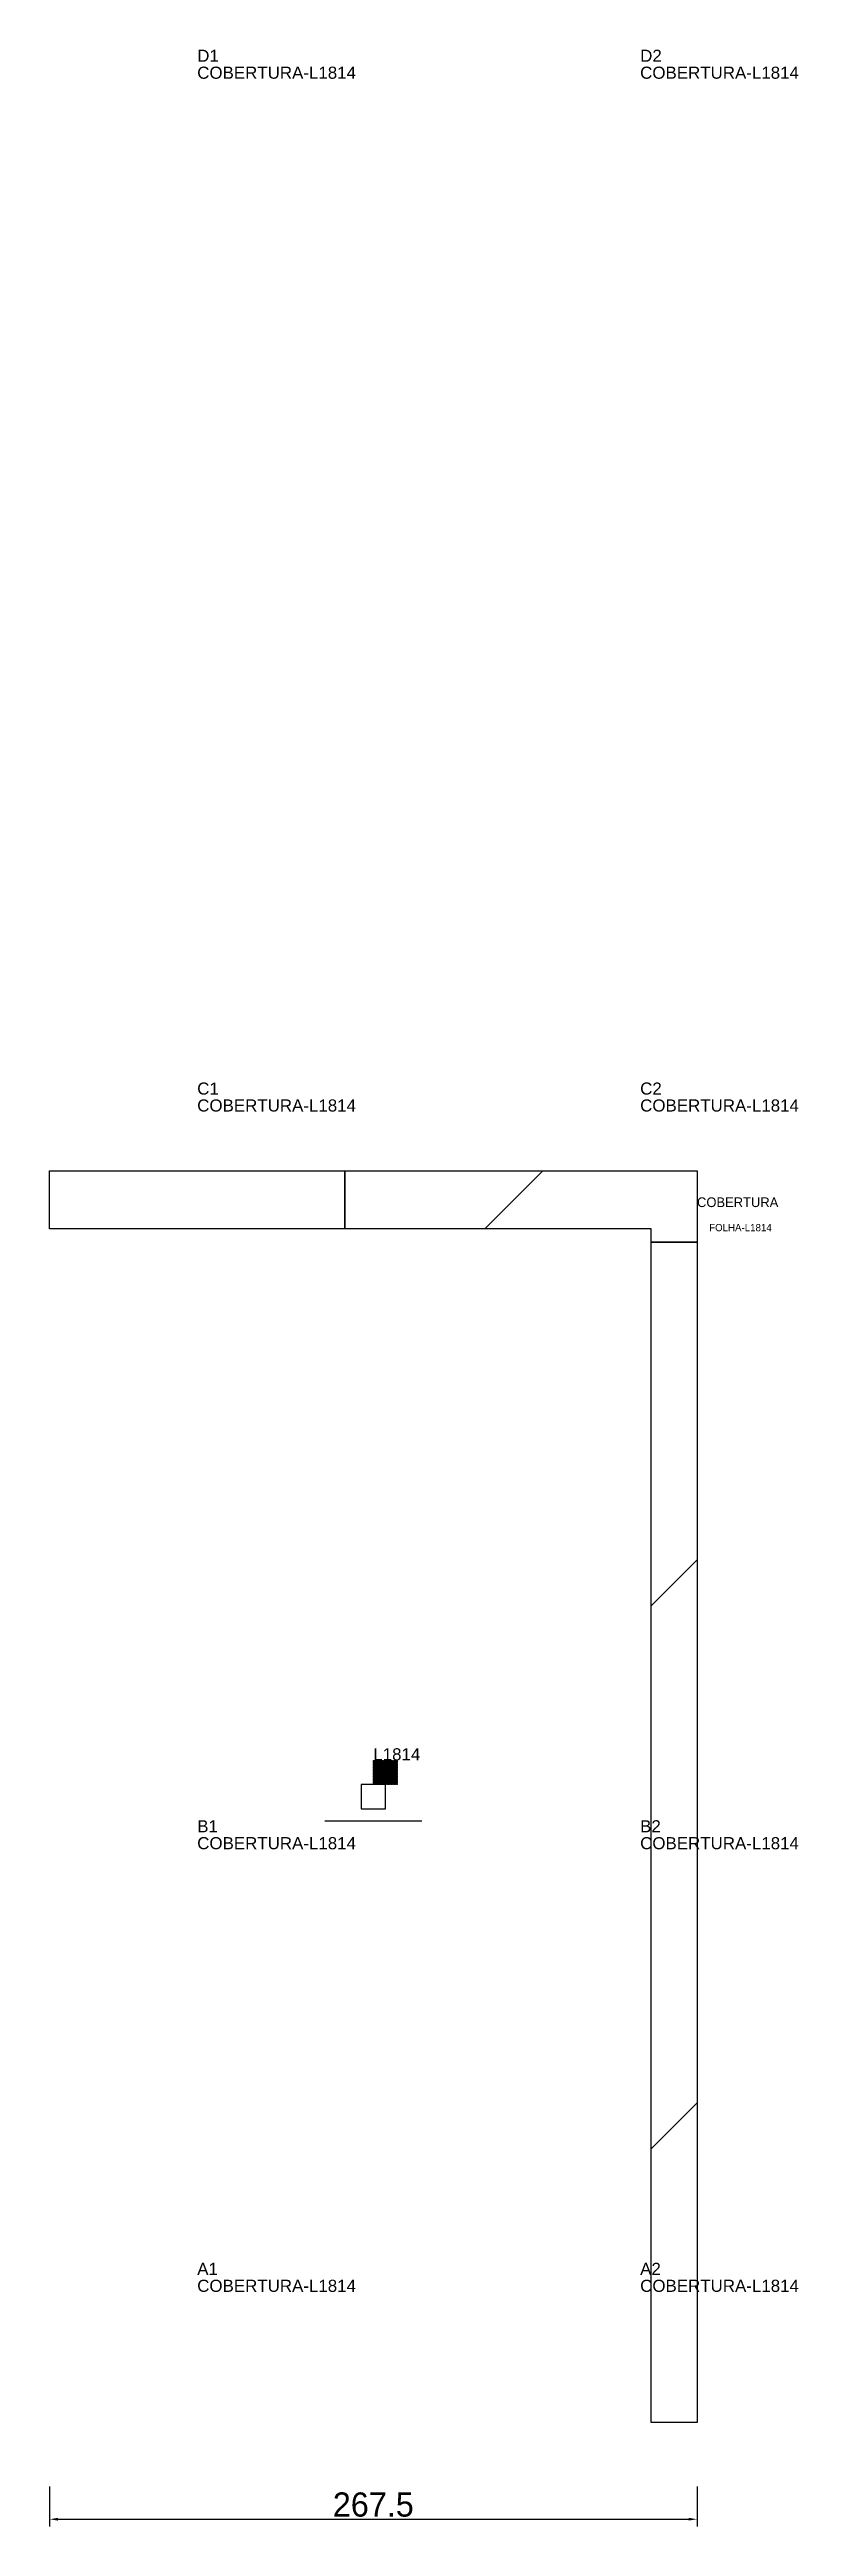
# Model space of a CAD drawing. Header units: metres. Extents: x 222 to 532, y -359 to 665.
import ezdxf

# ---------------------------------------------------------------- set-up
doc = ezdxf.new("R2010")
doc.units = ezdxf.units.M
for name, color, linetype in [('3', 3, 'CONTINUOUS'), ('AUX00', 7, 'CONTINUOUS'), ('COTA', 241, 'CONTINUOUS'), ('FOLHA', 255, 'CONTINUOUS'), ('Hachura', 251, 'CONTINUOUS'), ('NOMENCLATURA', 7, 'CONTINUOUS'), ('Nível', 160, 'CONTINUOUS'), ('Painéis', 200, 'CONTINUOUS'), ('Pilares', 5, 'CONTINUOUS'), ('REAPROVEITAMENTO', 251, 'CONTINUOUS'), ('SARR_2.2x7', 40, 'CONTINUOUS')]:
    doc.layers.add(name, color=color, linetype=linetype)
doc.styles.add('ARIAL', font='Arial.ttf')
doc.styles.add('STR_STANDARD', font='arial.ttf')
doc.dimstyles.new('EZ DXF', dxfattribs={"dimtxt": 10, "dimasz": 3.5, "dimexe": 3, "dimexo": 1.5, "dimgap": 1, "dimtad": 1, "dimdec": 1, "dimdsep": 46, "dimcen": 2.5, "dimazin": 3, "dimtfac": 1, "dimtmove": 0, "dimatfit": 3})

msp = doc.modelspace()

# ---------------------------------------------------------------- hatches: boundary and pattern name
at = {"layer": 'Hachura'}
h = msp.add_hatch(dxfattribs=at)
h.set_pattern_fill('ANSI31', scale=50)
h.paths.add_polyline_path([(489.7, 201.5), (489.7, -316), (470.7, -316), (470.7, 177.5), (222.2, 177.5), (222.2, 201.5)])
h = msp.add_hatch(dxfattribs=at)
h.set_pattern_fill('ANSI31', scale=50)
h.paths.add_polyline_path([(489.7, 201.5), (489.7, -316), (470.7, -316), (470.7, 177.5), (222.2, 177.5), (222.2, 201.5)])
at = {"layer": 'Reaproveitamento'}
h = msp.add_hatch(dxfattribs=at)
h.set_pattern_fill('SOLID')
h.paths.add_polyline_path([(355.95, -52.25), (365.95, -52.25), (365.95, -42.25), (355.95, -42.25)])
h = msp.add_hatch(dxfattribs=at)
h.set_pattern_fill('SOLID')
h.paths.add_polyline_path([(355.95, -52.25), (365.95, -52.25), (365.95, -42.25), (355.95, -42.25)])

# ---------------------------------------------------------------- linework, layer by layer
at = {"layer": '3'}
for points in [[(344.2, 177.5), (344.2, 201.5)], [(344.2, 177.5), (344.2, 201.5)], [(470.7, 172), (489.7, 172)], [(470.7, 172), (489.7, 172)]]:
    msp.add_lwpolyline(points, close=True, dxfattribs=at)
at = {"layer": 'Painéis', "color": 200}
for p, q in [((222.2, 177.5), (222.2, 201.5)), ((222.2, 201.5), (489.7, 201.5)), ((222.2, 177.5), (222.2, 201.5)), ((222.2, 201.5), (489.7, 201.5)), ((489.7, 201.5), (489.7, -316)), ((489.7, 201.5), (489.7, -316)), ((470.7, 177.5), (222.2, 177.5)), ((470.7, 177.5), (222.2, 177.5)), ((470.7, -316), (470.7, 177.5)), ((470.7, -316), (470.7, 177.5)), ((489.7, -316), (470.7, -316)), ((489.7, -316), (470.7, -316))]:
    msp.add_line(p, q, dxfattribs=at)
at = {"layer": 'Pilares'}
msp.add_lwpolyline([(350.95, -62.25), (360.95, -62.25), (360.95, -52.25), (350.95, -52.25)], close=True, dxfattribs=at)
msp.add_lwpolyline([(350.95, -62.25), (360.95, -62.25), (360.95, -52.25), (350.95, -52.25)], close=True, dxfattribs=at)
at = {"layer": 'SARR_2.2x7'}
msp.add_line((335.95, -67.25), (375.95, -67.25), dxfattribs=at)
msp.add_line((335.95, -67.25), (375.95, -67.25), dxfattribs=at)

# ---------------------------------------------------------------- texts
at = {"layer": '3', "style": 'STR_STANDARD'}
for s, p in [('D1', (283.2, 660)), ('D1', (283.2, 660)), ('D2', (466.2, 660)), ('D2', (466.2, 660)), ('C1', (283.2, 233)), ('C1', (283.2, 233)), ('C2', (466.2, 233)), ('C2', (466.2, 233)), ('B1', (283.2, -72)), ('B1', (283.2, -72)), ('B2', (466.2, -72)), ('B2', (466.2, -72)), ('A1', (283.2, -255)), ('A1', (283.2, -255)), ('A2', (466.2, -255)), ('A2', (466.2, -255))]:
    msp.add_text(s, height=5, dxfattribs=at).set_placement(p)
at = {"layer": 'AUX00', "style": 'STR_STANDARD'}
for p in [(283.2, 653), (283.2, 653), (466.2, 653), (466.2, 653), (283.2, 226), (283.2, 226), (466.2, 226), (466.2, 226), (283.2, -79), (283.2, -79), (466.2, -79), (466.2, -79), (283.2, -262), (283.2, -262), (466.2, -262), (466.2, -262)]:
    msp.add_text('COBERTURA-L1814', height=5, dxfattribs=at).set_placement(p)
at = {"layer": 'FOLHA'}
msp.add_text('FOLHA-L1814', height=3, dxfattribs=at).set_placement((494.7, 176.5))
msp.add_text('FOLHA-L1814', height=3, dxfattribs=at).set_placement((494.7, 176.5))
at = {"layer": 'NOMENCLATURA', "insert": (355.95, -37.25), "char_height": 5, "attachment_point": 1, "style": 'ARIAL'}
msp.add_mtext('L1814', dxfattribs=at)
msp.add_mtext('L1814', dxfattribs=at)
at = {"layer": 'Nível'}
msp.add_text('COBERTURA', height=4, dxfattribs=at).set_placement((489.7, 186.5))
msp.add_text('COBERTURA', height=4, dxfattribs=at).set_placement((489.7, 186.5))

# ---------------------------------------------------------------- dimensions: what is measured, and where the dimension line sits
at = {"layer": 'COTA'}
msp.add_linear_dim(base=(222.2, -356), p1=(222.2, -341), p2=(489.7, -341), dimstyle='EZ DXF', dxfattribs=at).render()
msp.add_linear_dim(base=(222.2, -356), p1=(222.2, -341), p2=(489.7, -341), dimstyle='EZ DXF', dxfattribs=at).render()

doc.saveas('drawing.dxf')
